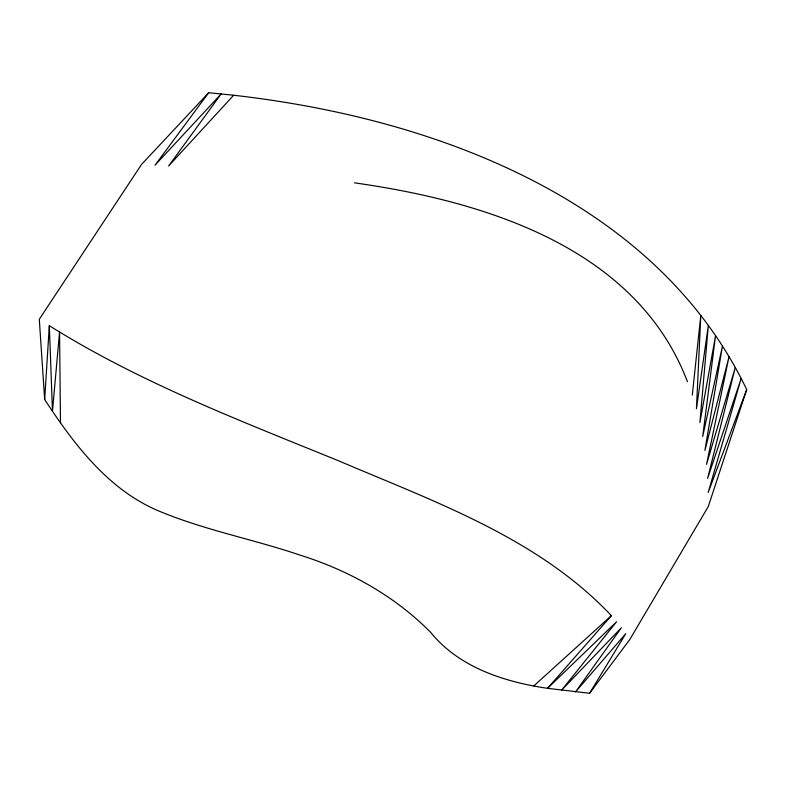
<?xml version="1.0" encoding="UTF-8"?>
<svg xmlns="http://www.w3.org/2000/svg" width="786" height="786" viewBox="0 0 786 786"><rect width="100%" height="100%" fill="white"/><g stroke="black" fill="none" stroke-linecap="round" stroke-linejoin="round"><path stroke-width="1.18" d="M44.664 399.543L49.322 325.689C139.967 382.497 240.388 420.765 339.051 460.979C434.668 501.832 538.39 538.174 611.37 615.674L547.547 688.32C504.396 681.943 459.162 667.501 430.728 632.425C394.631 595.847 348.689 570.351 299.869 555.054C253.642 539.373 205.284 530.255 160.098 511.529C108.704 490.503 74.189 444.493 44.664 399.543L39.3 319.254L141.529 164.451L208.693 92.719L233.658 95.244A1019.992 962.673 28 0 1 283.461 102.092C465.843 131.301 662.529 213.576 746.7 389.581L708.294 506.508L629.812 639.49L589.588 693.281L547.547 688.32L616.588 621.746L561.489 690.295L621.382 627.739L575.519 691.926L625.774 633.654L589.588 693.281M692.289 395.093L700.788 315.559L696.435 408.749L708.324 325.561L699.904 422.544L715.545 335.769L702.713 436.427L722.442 346.174L704.904 450.388L729.015 356.775L706.526 464.398L735.254 367.543L707.606 478.428L741.149 378.488L708.186 492.468L746.7 389.581M208.693 92.719L155.009 165.217L221.18 93.907L168.617 166.003L233.658 95.244M533.792 685.932L611.37 615.674M354.407 182.833C483.842 201.137 636.228 247.177 687.416 381.613M49.322 325.689L52.475 411.216L59.559 332.036L60.483 422.74"/></g></svg>
